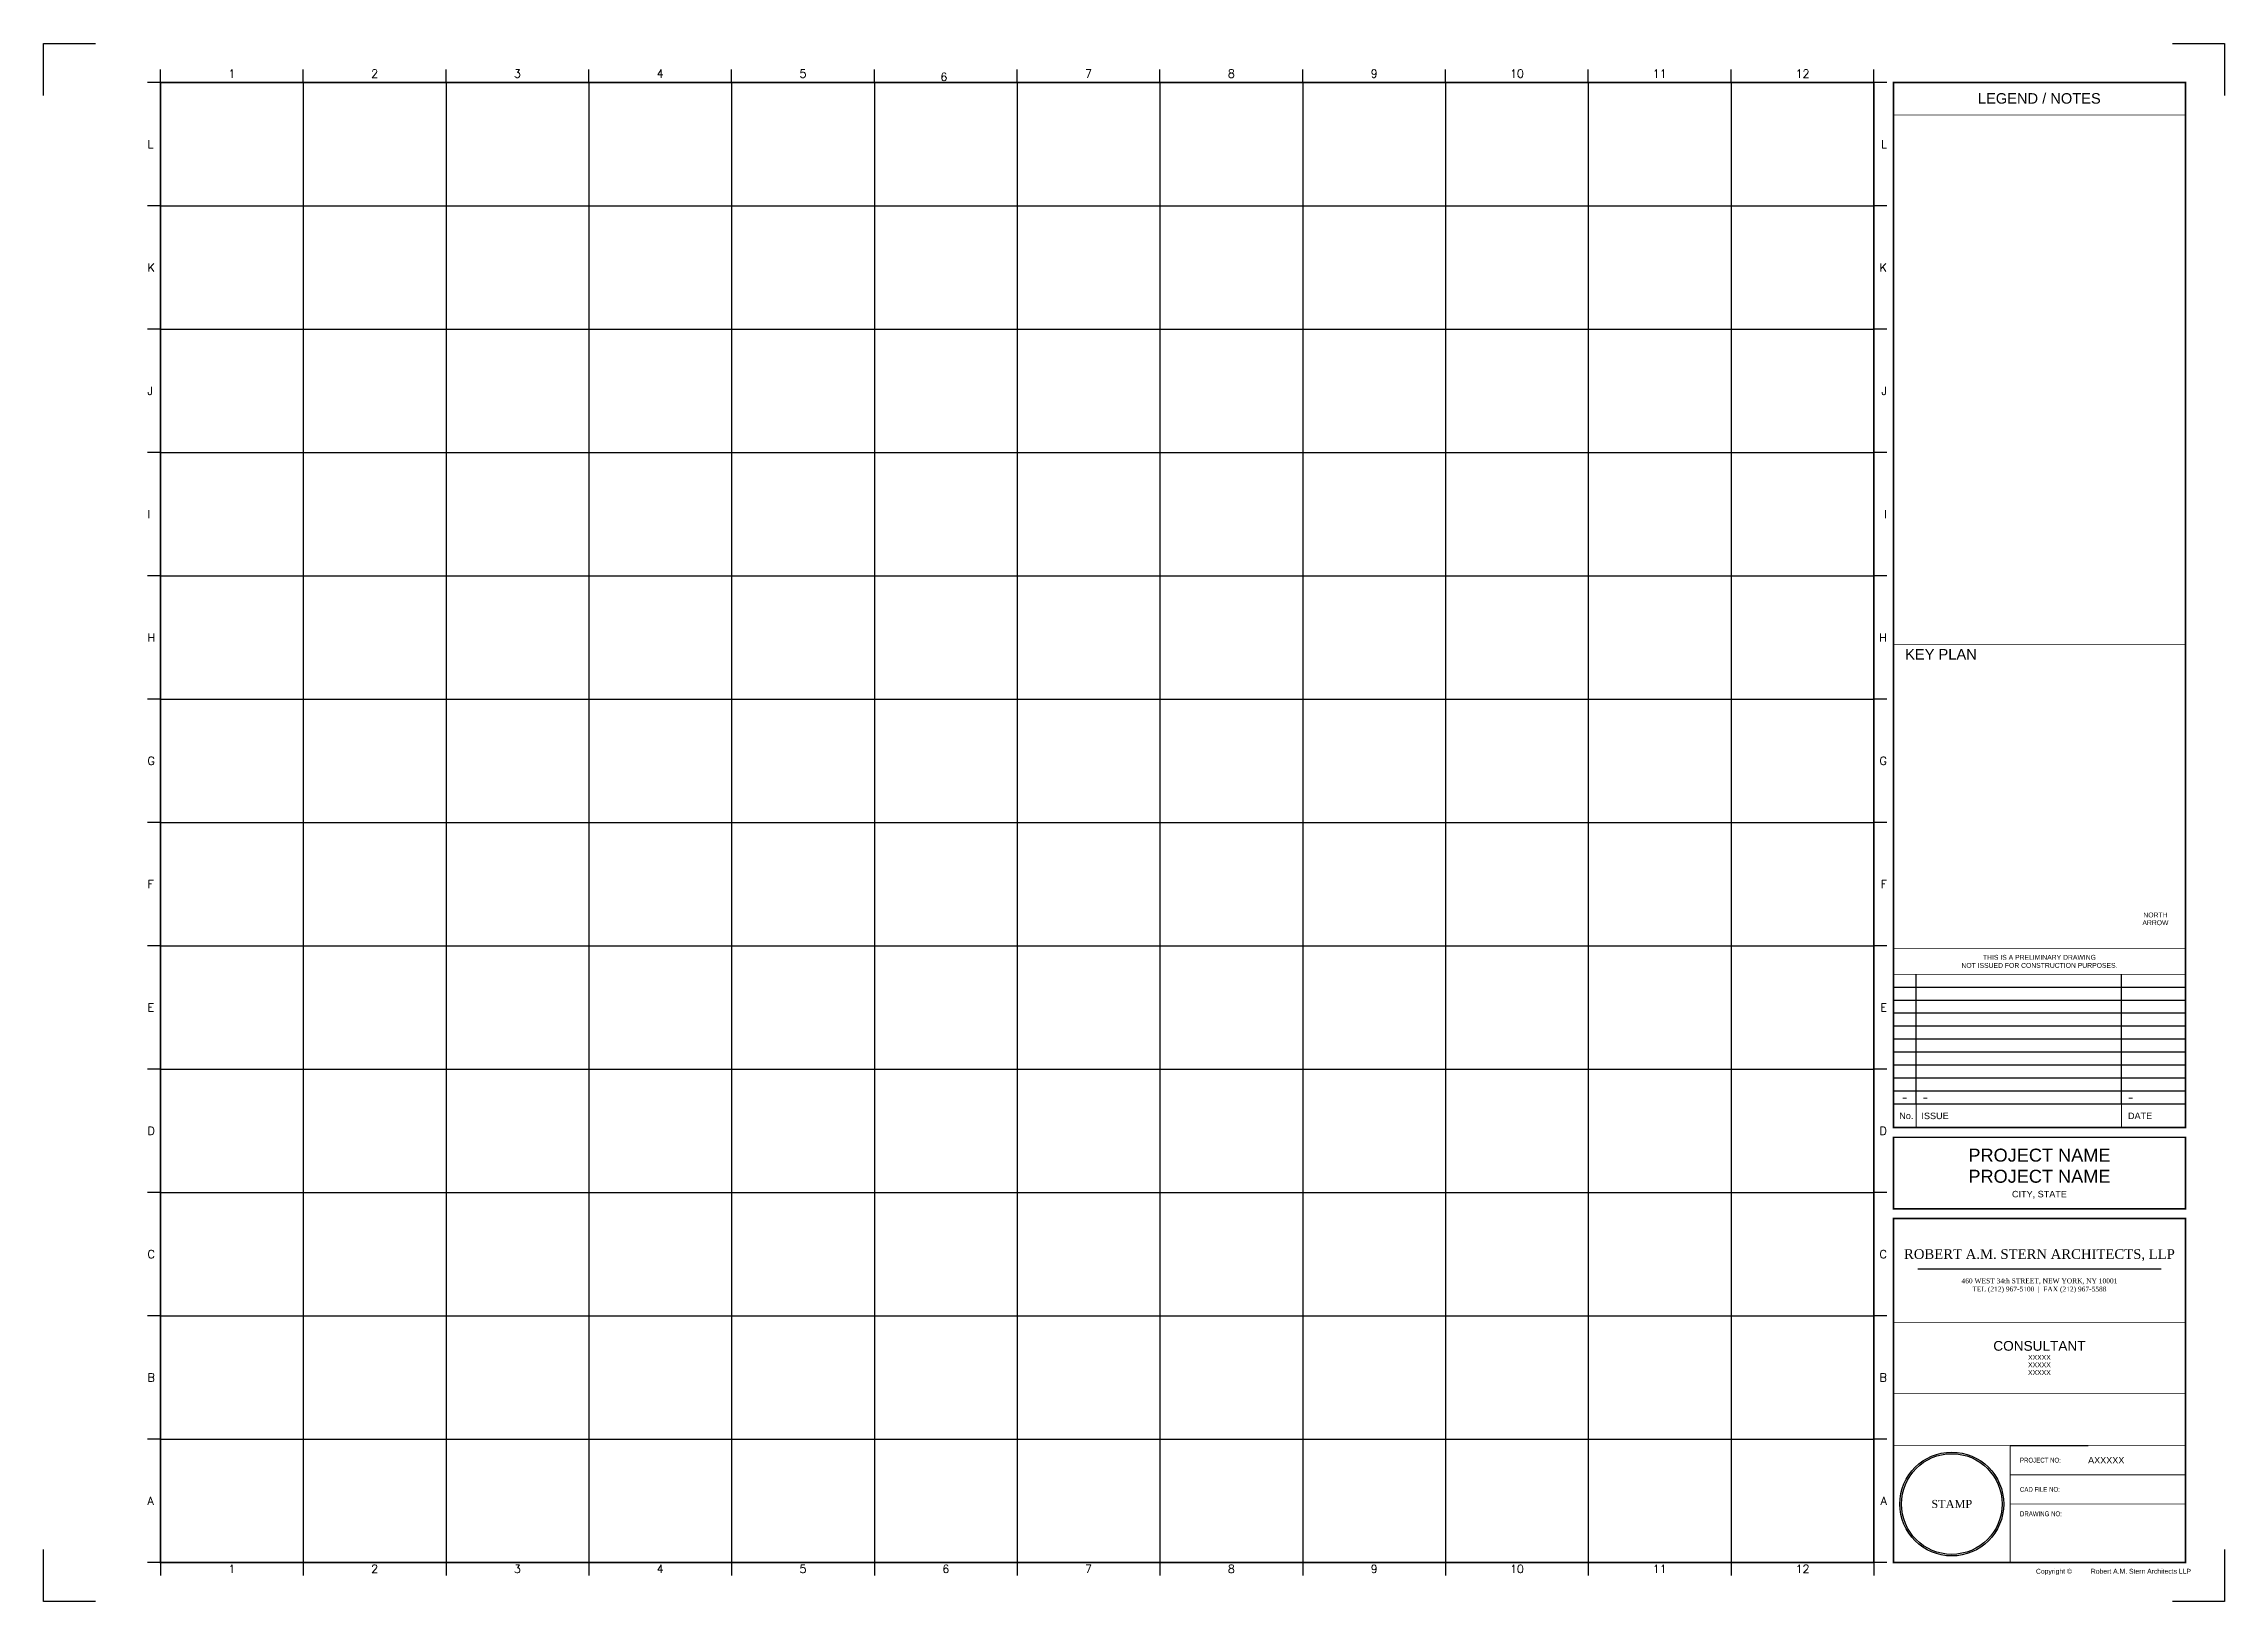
# Model space of a CAD drawing. Header units: inches. Extents: x 0 to 42, y 0 to 30.
import ezdxf
from ezdxf.enums import TextEntityAlignment as Align

# ---------------------------------------------------------------- set-up
doc = ezdxf.new("R2010")
doc.units = ezdxf.units.IN
doc.header["$MEASUREMENT"] = 0
doc.linetypes.add('DASHEDX2', pattern=[1.5, 1, -0.5])
for name, color, linetype in [('A-ANNO-NPLT-GRID', 8, 'Continuous'), ('A-ANNO-TTLB', 3, 'Continuous'), ('A-ANNO-TTLB-NFC', 3, 'Continuous')]:
    doc.layers.add(name, color=color, linetype=linetype)
doc.styles.add('Sans', font='swiss.ttf')
doc.styles.add('SansAttr', font='swisscl.ttf')
doc.styles.get("Standard").update_dxf_attribs({"font": 'txt.shx'})
doc.styles.add('TIMES', font='times.ttf', dxfattribs={"height": 0.125})

# ---------------------------------------------------------------- blocks, each defined once
blk = doc.blocks.new('TB_ISSUANCE INDEX')
at = {"layer": 'DEFPOINTS', "color": 8}
for p, q in [((5.625, 0), (0, 0)), ((0.438, 0), (0.438, 0.25)), ((4.394, 0), (4.394, 0.25))]:
    blk.add_line(p, q, dxfattribs=at)
blk.add_attdef('NO', text='', height=0.0938).set_placement((0.219, 0.125), align=Align.MIDDLE_CENTER)
for tag, p in [('ISSUEDFOR', (0.562, 0.125)), ('ISSUEDATE', (4.519, 0.125))]:
    blk.add_attdef(tag, text='', height=0.0938).set_placement(p, align=Align.MIDDLE_LEFT)

msp = doc.modelspace()

# ---------------------------------------------------------------- linework, layer by layer
at = {"layer": 'A-ANNO-NPLT-GRID'}
for p, q in [((5, 29.25), (5, 0.75)), ((7.75, 29.25), (7.75, 0.75)), ((10.5, 29.25), (10.5, 0.75)), ((13.25, 29.25), (13.25, 0.75)), ((16, 29.25), (16, 0.75)), ((18.75, 29.25), (18.75, 0.75)), ((21.5, 29.25), (21.5, 0.75)), ((24.25, 29.25), (24.25, 0.75)), ((27, 29.25), (27, 0.75)), ((29.75, 29.25), (29.75, 0.75)), ((32.5, 29.25), (32.5, 0.75)), ((2.25, 26.875), (35.25, 26.875)), ((2.25, 24.5), (35.25, 24.5)), ((2.25, 22.125), (35.25, 22.125)), ((2.25, 19.75), (35.25, 19.75)), ((2.25, 17.375), (35.25, 17.375)), ((2.25, 15), (35.25, 15)), ((2.25, 12.625), (35.25, 12.625)), ((2.25, 10.25), (35.25, 10.25)), ((2.25, 7.875), (35.25, 7.875)), ((2.25, 5.5), (35.25, 5.5)), ((2.25, 3.125), (35.25, 3.125))]:
    msp.add_line(p, q, dxfattribs=at)
at = {"layer": 'A-ANNO-TTLB'}
for p, q in [((36.095, 6.407), (40.78, 6.407)), ((37.875, 3), (39.375, 3))]:
    msp.add_line(p, q, dxfattribs=at)
at = {"layer": 'A-ANNO-TTLB', "color": 5, "flags": 128}
for points in [[(0, 29), (0, 30), (1, 30)], [(41, 30), (42, 30), (42, 29)], [(1, 0), (0, 0), (0, 1)], [(42, 1), (42, 0), (41, 0)]]:
    msp.add_lwpolyline(points, dxfattribs=at)
at = {"layer": 'A-ANNO-TTLB', "const_width": 0.0312, "flags": 128}
for points in [[(35.25, 0.75), (2.25, 0.75), (2.25, 29.25), (35.25, 29.25)], [(35.625, 29.25), (41.25, 29.25), (41.25, 9.125), (35.625, 9.125)], [(35.625, 7.562), (41.25, 7.562), (41.25, 8.937), (35.625, 8.937)], [(41.25, 7.375), (35.625, 7.375), (35.625, 0.75), (41.25, 0.75)]]:
    msp.add_lwpolyline(points, close=True, dxfattribs=at)
at = {"layer": 'A-ANNO-TTLB', "const_width": 0.0156, "flags": 128}
for points in [[(35.625, 28.625), (41.25, 28.625)], [(35.625, 18.425), (41.25, 18.425)], [(35.625, 12.075), (41.25, 12.075)], [(35.625, 11.825), (41.25, 11.825)], [(36.063, 9.125), (36.063, 12.075)], [(40.019, 9.125), (40.019, 12.075)], [(35.625, 11.575), (41.25, 11.575)], [(35.625, 11.325), (41.25, 11.325)], [(35.625, 11.075), (41.25, 11.075)], [(35.625, 10.825), (41.25, 10.825)], [(35.625, 10.575), (41.25, 10.575)], [(35.625, 10.325), (41.25, 10.325)], [(35.625, 10.075), (41.25, 10.075)], [(35.625, 9.825), (41.25, 9.825)], [(35.625, 9.575), (41.25, 9.575)], [(35.625, 5.375), (41.25, 5.375)], [(35.625, 4), (41.25, 4)], [(35.625, 4), (41.25, 4)], [(35.625, 3), (41.25, 3)], [(37.875, 0.75), (37.875, 3)], [(37.875, 2.437), (41.25, 2.437)], [(37.875, 1.875), (41.25, 1.875)]]:
    msp.add_lwpolyline(points, dxfattribs=at)
at = {"layer": 'A-ANNO-TTLB-NFC', "const_width": 0.0156, "flags": 128}
msp.add_lwpolyline([(35.625, 12.575), (41.25, 12.575)], dxfattribs=at)
at = {"layer": 'DEFPOINTS'}
for p, q in [((2.25, 29.25), (2.25, 29.5)), ((5, 29.25), (5, 29.5)), ((7.75, 29.25), (7.75, 29.5)), ((10.5, 29.25), (10.5, 29.5)), ((13.25, 29.25), (13.25, 29.5)), ((16, 29.25), (16, 29.5)), ((18.75, 29.25), (18.75, 29.5)), ((21.5, 29.25), (21.5, 29.5)), ((24.25, 29.25), (24.25, 29.5)), ((27, 29.25), (27, 29.5)), ((29.75, 29.25), (29.75, 29.5)), ((32.5, 29.25), (32.5, 29.5)), ((35.25, 29.25), (35.25, 29.5)), ((35.25, 29.25), (35.25, 29.5)), ((2.25, 29.25), (2, 29.25)), ((35.5, 29.25), (35.25, 29.25)), ((2.25, 26.875), (2, 26.875)), ((35.5, 26.875), (35.25, 26.875)), ((2.25, 24.5), (2, 24.5)), ((35.5, 24.5), (35.25, 24.5)), ((2.25, 22.125), (2, 22.125)), ((35.5, 22.125), (35.25, 22.125)), ((2.25, 19.75), (2, 19.75)), ((35.5, 19.75), (35.25, 19.75)), ((2.25, 17.375), (2, 17.375)), ((35.5, 17.375), (35.25, 17.375)), ((2.25, 15), (2, 15)), ((35.5, 15), (35.25, 15)), ((2.25, 12.625), (2, 12.625)), ((35.5, 12.625), (35.25, 12.625)), ((2.25, 10.25), (2, 10.25)), ((35.5, 10.25), (35.25, 10.25)), ((2.25, 7.875), (2, 7.875)), ((35.5, 7.875), (35.25, 7.875)), ((2.25, 5.5), (2, 5.5)), ((35.5, 5.5), (35.25, 5.5)), ((2.25, 3.125), (2, 3.125)), ((35.5, 3.125), (35.25, 3.125)), ((2.25, 0.75), (2, 0.75)), ((2.25, 0.75), (2.25, 0.5)), ((5, 0.75), (5, 0.5)), ((7.75, 0.75), (7.75, 0.5)), ((10.5, 0.75), (10.5, 0.5)), ((13.25, 0.75), (13.25, 0.5)), ((16, 0.75), (16, 0.5)), ((18.75, 0.75), (18.75, 0.5)), ((21.5, 0.75), (21.5, 0.5)), ((24.25, 0.75), (24.25, 0.5)), ((27, 0.75), (27, 0.5)), ((29.75, 0.75), (29.75, 0.5)), ((32.5, 0.75), (32.5, 0.5)), ((35.5, 0.75), (35.25, 0.75)), ((35.25, 0.75), (35.25, 0.5)), ((35.5, 0.75), (35.25, 0.75))]:
    msp.add_line(p, q, dxfattribs=at)
for radius in [1, 0.969]:
    msp.add_circle((36.75, 1.875), radius, dxfattribs=at)

# ---------------------------------------------------------------- block references
at = {"layer": 'A-ANNO-TTLB'}
for p in [(35.625, 11.825), (35.625, 11.575), (35.625, 11.325), (35.625, 11.075), (35.625, 10.825), (35.625, 10.575), (35.625, 10.325), (35.625, 10.075), (35.625, 9.825)]:
    msp.add_blockref('TB_ISSUANCE INDEX', p, dxfattribs=at)
at = {"layer": 'DEFPOINTS'}
msp.add_blockref('TB_ISSUANCE INDEX', (35.625, 9.575), dxfattribs=at).add_auto_attribs({'ISSUEDATE': '-', 'ISSUEDFOR': '-', 'NO': '-'})

# ---------------------------------------------------------------- texts
at = {"layer": 'A-ANNO-TTLB', "style": 'Sans'}
for s, height, p in [('LEGEND / NOTES', 0.20187, (37.253, 28.844)), ('KEY PLAN', 0.2019, (35.852, 18.139))]:
    msp.add_text(s, height=height, dxfattribs=at).set_placement(p)
for s, p in [('No.', (35.875, 9.35)), ('ISSUE', (36.428, 9.35)), ('DATE', (40.376, 9.35))]:
    msp.add_text(s, height=0.125, dxfattribs=at).set_placement(p, align=Align.MIDDLE)
at = {"layer": 'A-ANNO-TTLB', "style": 'TIMES'}
for s, height, p in [('ROBERT A.M. STERN ARCHITECTS, LLP', 0.1875, (38.438, 6.595)), ('460 WEST 34th STREET, NEW YORK, NY 10001', 0.09375, (38.438, 6.126)), ('TEL (212) 967-5100  |  FAX (212) 967-5588', 0.09375, (38.438, 5.968))]:
    msp.add_text(s, height=height, dxfattribs=at).set_placement(p, align=Align.CENTER)
at = {"layer": 'A-ANNO-TTLB', "char_height": 0.09375, "width": 1.25257, "attachment_point": 4, "style": 'SansAttr'}
for s, insert in [('PROJECT NO:', (38.063, 2.719)), ('CAD FILE NO:', (38.063, 2.156)), ('DRAWING NO:', (38.063, 1.686))]:
    msp.add_mtext(s, dxfattribs=dict(at, insert=insert))
at = {"layer": 'A-ANNO-TTLB', "linetype": 'DASHEDX2', "insert": (38.371, 0.627), "char_height": 0.09375, "width": 4.02172, "attachment_point": 1, "style": 'Sans'}
msp.add_mtext('Copyright {\\C256;©}          Robert A.M. Stern Architects LLP', dxfattribs=at)
at = {"layer": 'A-ANNO-TTLB-NFC', "insert": (38.438, 12.325), "char_height": 0.125, "attachment_point": 5, "style": 'Sans'}
msp.add_mtext_dynamic_manual_height_columns('{\\H0.75x;THIS IS A PRELIMINARY DRAWING\\PNOT ISSUED FOR CONSTRUCTION PURPOSES.}', width=3.24892, gutter_width=1.016, heights=[0], dxfattribs=at)
at = {"layer": 'DEFPOINTS'}
for s, height, p in [('1', 0.156, (3.625, 29.5)), ('2', 0.156, (6.375, 29.5)), ('3', 0.156, (9.125, 29.5)), ('4', 0.156, (11.875, 29.5)), ('5', 0.156, (14.625, 29.5)), ('6', 0.156, (17.339, 29.437)), ('7', 0.156, (20.125, 29.5)), ('8', 0.156, (22.875, 29.5)), ('9', 0.156, (25.625, 29.5)), ('10', 0.1562, (28.375, 29.5)), ('11', 0.1562, (31.125, 29.5)), ('12', 0.1562, (33.875, 29.5))]:
    msp.add_text(s, height=height, dxfattribs=at).set_placement(p, align=Align.TOP_CENTER)
for s, p in [('L', (2, 28.062)), ('K', (2, 25.688)), ('J', (2, 23.312)), ('I', (2, 20.938)), ('H', (2, 18.562)), ('G', (2, 16.188)), ('F', (2, 13.812)), ('E', (2, 11.438)), ('D', (2, 9.062)), ('C', (2, 6.687)), ('B', (2, 4.312)), ('A', (2, 1.937))]:
    msp.add_text(s, height=0.156, dxfattribs=at).set_placement(p, align=Align.MIDDLE_LEFT)
for s, p in [('L', (35.5, 28.062)), ('K', (35.5, 25.688)), ('J', (35.5, 23.312)), ('I', (35.5, 20.938)), ('H', (35.5, 18.562)), ('G', (35.5, 16.188)), ('F', (35.5, 13.812)), ('E', (35.5, 11.438)), ('D', (35.5, 9.062)), ('C', (35.5, 6.687)), ('B', (35.5, 4.312)), ('A', (35.5, 1.937))]:
    msp.add_text(s, height=0.156, dxfattribs=at).set_placement(p, align=Align.MIDDLE_RIGHT)
at = {"layer": 'DEFPOINTS', "style": 'Sans'}
for s, height, p in [('ARROW', 0.0938, (40.672, 13.023)), ('NORTH', 0.0938, (40.672, 13.172)), ('PROJECT NAME', 0.25, (38.438, 8.469)), ('PROJECT NAME', 0.25, (38.438, 8.062)), ('CITY, STATE', 0.125, (38.438, 7.781)), ('CONSULTANT', 0.1875, (38.438, 4.827)), ('XXXXX', 0.0938, (38.438, 4.652)), ('XXXXX', 0.0938, (38.438, 4.509)), ('XXXXX', 0.0938, (38.438, 4.36))]:
    msp.add_text(s, height=height, dxfattribs=at).set_placement(p, align=Align.CENTER)
at = {"layer": 'DEFPOINTS'}
for s, height, p in [('1', 0.156, (3.625, 0.5)), ('2', 0.156, (6.375, 0.5)), ('3', 0.156, (9.125, 0.5)), ('4', 0.156, (11.875, 0.5)), ('5', 0.156, (14.625, 0.5)), ('6', 0.156, (17.375, 0.5)), ('7', 0.156, (20.125, 0.5)), ('8', 0.156, (22.875, 0.5)), ('9', 0.156, (25.625, 0.5)), ('10', 0.1562, (28.375, 0.5)), ('11', 0.1562, (31.125, 0.5)), ('12', 0.1562, (33.875, 0.5))]:
    msp.add_text(s, height=height, dxfattribs=at).set_placement(p, align=Align.BOTTOM_CENTER)
for s, insert, char_height, width, attachment_point, style in [('AXXXXX', (39.375, 2.719), 0.125, 1.875, 4, 'Sans'), ('STAMP', (36.75, 1.875), 0.1562, 1.41114, 5, 'TIMES')]:
    msp.add_mtext(s, dxfattribs=dict(at, insert=insert, char_height=char_height, width=width, attachment_point=attachment_point, style=style))

doc.saveas('drawing.dxf')
